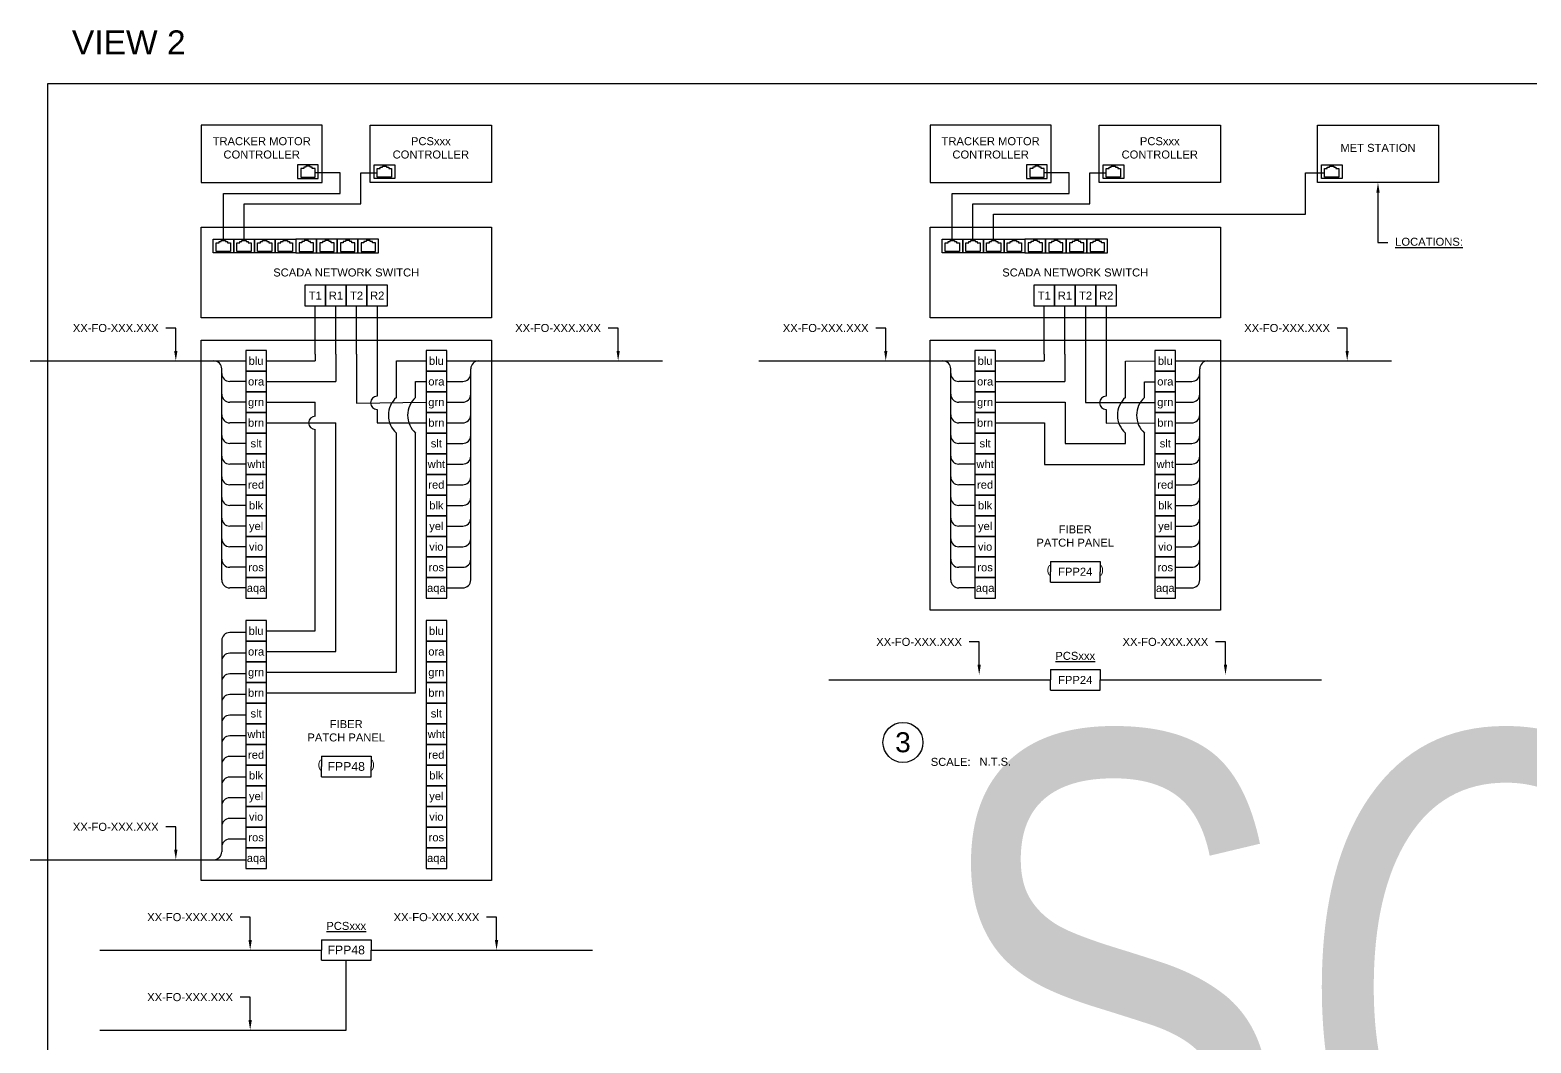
# Model space of a CAD drawing. Header units: feet. Extents: x -18 to 246, y -88 to 32.
# Drawn here: x 101.13 to 119.88, y -13.58 to -0.92 of the extents above; entities that cross this region are included whole.
import ezdxf
from ezdxf import colors
from ezdxf.entities.mleader import LeaderData, LeaderLine
from ezdxf.enums import TextEntityAlignment as Align
from ezdxf.math import Vec2, Vec3

# ---------------------------------------------------------------- set-up
doc = ezdxf.new("R2018")
doc.units = ezdxf.units.FT
doc.header["$MEASUREMENT"] = 0
for name, color, linetype in [('E-1LIN-COMM-EQPM', 243, 'Continuous'), ('E-CABL-CAT5', 120, 'CAT5_CABLE'), ('E-CABL-FO', 120, 'FIBER_OPTIC'), ('G-ANNO-TEXT', 1, 'Continuous')]:
    doc.layers.add(name, color=color, linetype=linetype)
doc.layers.add('G-NPLT', color=67, linetype='Continuous', plot=False)
doc.styles.add('NEI-A', font='arial.ttf')
doc.styles.get("Standard").update_dxf_attribs({"font": 'arial.ttf'})
doc.linetypes.add('CAT5_CABLE', pattern='A,1,-0.12,["CAT5",Standard,S=0.1,R=0,X=-0.08,Y=-0.05],-0.3', length=1.42)
doc.linetypes.add('FIBER_OPTIC', pattern='A,0.2,-0.05,0,-0.05,0.2,-0.15,["FO",Standard,S=0.1,R=0,X=-0.04,Y=-0.05],-0.25,0.2,-0.05,0,-0.05', length=1.2)

# ---------------------------------------------------------------- blocks, each defined once
blk = doc.blocks.new('com_fpp_ports')
for points in [[(-0.052, 0.129), (-0.31, 0.129), (-0.31, -0.129), (-0.052, -0.129)], [(-0.052, -0.129), (-0.31, -0.129), (-0.31, -0.387), (-0.052, -0.387)], [(-0.052, -0.387), (-0.31, -0.387), (-0.31, -0.645), (-0.052, -0.645)], [(-0.052, -0.645), (-0.31, -0.645), (-0.31, -0.903), (-0.052, -0.903)], [(-0.052, -0.903), (-0.31, -0.903), (-0.31, -1.161), (-0.052, -1.161)], [(-0.052, -1.161), (-0.31, -1.161), (-0.31, -1.419), (-0.052, -1.419)], [(-0.052, -1.419), (-0.31, -1.419), (-0.31, -1.677), (-0.052, -1.677)], [(-0.052, -1.677), (-0.31, -1.677), (-0.31, -1.936), (-0.052, -1.936)], [(-0.052, -1.936), (-0.31, -1.936), (-0.31, -2.194), (-0.052, -2.194)], [(-0.052, -2.194), (-0.31, -2.194), (-0.31, -2.452), (-0.052, -2.452)], [(-0.052, -2.452), (-0.31, -2.452), (-0.31, -2.71), (-0.052, -2.71)], [(-0.052, -2.71), (-0.31, -2.71), (-0.31, -2.968), (-0.052, -2.968)]]:
    blk.add_lwpolyline(points, close=True)
at = {"style": 'NEI-A'}
for s, p in [('blu', (-0.181, 0)), ('ora', (-0.181, -0.258)), ('grn', (-0.181, -0.516)), ('brn', (-0.181, -0.774)), ('slt', (-0.181, -1.032)), ('wht', (-0.181, -1.29)), ('red', (-0.181, -1.548)), ('blk', (-0.181, -1.807)), ('yel', (-0.181, -2.065)), ('vio', (-0.181, -2.323)), ('ros', (-0.181, -2.581)), ('aqa', (-0.181, -2.839))]:
    blk.add_text(s, height=0.1, dxfattribs=at).set_placement(p, align=Align.MIDDLE_CENTER)
blk = doc.blocks.new('com_fpp')
at = {"layer": 'E-1LIN-COMM-EQPM'}
for p, q in [((-0.31, 0.129), (-0.155, 0.129)), ((-0.31, 0.129), (-0.31, 0)), ((-0.31, -0.129), (-0.31, 0)), ((-0.155, 0.129), (0.155, 0.129)), ((0.155, 0.129), (0.31, 0.129)), ((0.31, 0.129), (0.31, 0)), ((0.31, -0.129), (0.31, 0)), ((-0.31, -0.129), (-0.155, -0.129)), ((-0.155, -0.129), (0.155, -0.129)), ((0.155, -0.129), (0.31, -0.129))]:
    blk.add_line(p, q, dxfattribs=at)
at = {"insert": (0, 0), "char_height": 0.1094, "attachment_point": 5, "style": 'NEI-A'}
blk.add_mtext_dynamic_manual_height_columns('FPP48', width=0.40071, gutter_width=0.547, heights=[0], dxfattribs=at)
blk = doc.blocks.new('com_fpp24')
at = {"layer": 'E-1LIN-COMM-EQPM'}
for p, q in [((-0.31, 0.129), (-0.155, 0.129)), ((-0.31, 0.129), (-0.31, 0)), ((-0.31, -0.129), (-0.31, 0)), ((-0.155, 0.129), (0.155, 0.129)), ((0.155, 0.129), (0.31, 0.129)), ((0.31, 0.129), (0.31, 0)), ((0.31, -0.129), (0.31, 0)), ((-0.31, -0.129), (-0.155, -0.129)), ((-0.155, -0.129), (0.155, -0.129)), ((0.155, -0.129), (0.31, -0.129))]:
    blk.add_line(p, q, dxfattribs=at)
at = {"insert": (0, 0), "char_height": 0.1, "attachment_point": 5, "style": 'NEI-A'}
blk.add_mtext_dynamic_manual_height_columns('FPP24', width=0.40071, gutter_width=0.547, heights=[0], dxfattribs=at)
blk = doc.blocks.new('DETAIL_TITLE')
blk.add_circle((0.592, -0.513), 0.25)
at = {"style": 'NEI-A', "flags": 8}
blk.add_attdef('#', text='', height=0.25, dxfattribs=at).set_placement((0.592, -0.511), align=Align.MIDDLE_CENTER)
at = {"lineweight": 30, "flags": 104}
blk.add_attdef('DETAIL_TITLE', text='', height=0.2, dxfattribs=at).set_placement((0.91, -0.525), align=Align.BOTTOM_LEFT)
at = {"style": 'NEI-A'}
for tag, p in [('SCALE:', (0.939, -0.738)), ('1"_=_', (1.547, -0.738))]:
    blk.add_attdef(tag, text='', height=0.1, dxfattribs=at).set_placement(p, align=Align.BOTTOM_LEFT)

msp = doc.modelspace()

# ---------------------------------------------------------------- linework, layer by layer
at = {"layer": 'E-1LIN-COMM-EQPM'}
for points in [[(104.777, -2.106), (103.264, -2.106), (103.264, -2.823), (104.777, -2.823)], [(105.377, -2.106), (106.89, -2.106), (106.89, -2.823), (105.377, -2.823)], [(113.884, -2.106), (112.371, -2.106), (112.371, -2.823), (113.884, -2.823)], [(114.484, -2.106), (115.997, -2.106), (115.997, -2.823), (114.484, -2.823)], [(117.21, -2.106), (118.723, -2.106), (118.723, -2.823), (117.21, -2.823)], [(104.653, -2.648), (104.653, -2.629), (104.627, -2.629), (104.627, -2.618), (104.573, -2.618), (104.573, -2.629), (104.546, -2.629), (104.546, -2.648), (104.511, -2.648), (104.511, -2.754), (104.689, -2.754), (104.689, -2.648)], [(105.501, -2.648), (105.501, -2.629), (105.528, -2.629), (105.528, -2.618), (105.581, -2.618), (105.581, -2.629), (105.608, -2.629), (105.608, -2.648), (105.644, -2.648), (105.644, -2.754), (105.465, -2.754), (105.465, -2.648)], [(113.76, -2.648), (113.76, -2.629), (113.733, -2.629), (113.733, -2.618), (113.68, -2.618), (113.68, -2.629), (113.653, -2.629), (113.653, -2.648), (113.617, -2.648), (113.617, -2.754), (113.796, -2.754), (113.796, -2.648)], [(114.608, -2.648), (114.608, -2.629), (114.634, -2.629), (114.634, -2.618), (114.688, -2.618), (114.688, -2.629), (114.715, -2.629), (114.715, -2.648), (114.75, -2.648), (114.75, -2.754), (114.572, -2.754), (114.572, -2.648)], [(117.333, -2.648), (117.333, -2.629), (117.36, -2.629), (117.36, -2.618), (117.414, -2.618), (117.414, -2.629), (117.441, -2.629), (117.441, -2.648), (117.476, -2.648), (117.476, -2.754), (117.297, -2.754), (117.297, -2.648)], [(103.264, -3.381), (106.89, -3.381), (106.89, -4.515), (103.264, -4.515)], [(103.488, -3.578), (103.488, -3.559), (103.515, -3.559), (103.515, -3.547), (103.568, -3.547), (103.568, -3.559), (103.595, -3.559), (103.595, -3.578), (103.631, -3.578), (103.631, -3.684), (103.452, -3.684), (103.452, -3.578)], [(103.746, -3.578), (103.746, -3.559), (103.773, -3.559), (103.773, -3.547), (103.826, -3.547), (103.826, -3.559), (103.853, -3.559), (103.853, -3.578), (103.889, -3.578), (103.889, -3.684), (103.71, -3.684), (103.71, -3.578)], [(104.004, -3.578), (104.004, -3.559), (104.031, -3.559), (104.031, -3.547), (104.085, -3.547), (104.085, -3.559), (104.111, -3.559), (104.111, -3.578), (104.147, -3.578), (104.147, -3.684), (103.968, -3.684), (103.968, -3.578)], [(104.262, -3.578), (104.262, -3.559), (104.289, -3.559), (104.289, -3.547), (104.343, -3.547), (104.343, -3.559), (104.369, -3.559), (104.369, -3.578), (104.405, -3.578), (104.405, -3.684), (104.226, -3.684), (104.226, -3.578)], [(104.631, -3.578), (104.631, -3.559), (104.604, -3.559), (104.604, -3.547), (104.55, -3.547), (104.55, -3.559), (104.524, -3.559), (104.524, -3.578), (104.488, -3.578), (104.488, -3.684), (104.667, -3.684), (104.667, -3.578)], [(104.889, -3.578), (104.889, -3.559), (104.862, -3.559), (104.862, -3.547), (104.809, -3.547), (104.809, -3.559), (104.782, -3.559), (104.782, -3.578), (104.746, -3.578), (104.746, -3.684), (104.925, -3.684), (104.925, -3.578)], [(105.147, -3.578), (105.147, -3.559), (105.12, -3.559), (105.12, -3.547), (105.067, -3.547), (105.067, -3.559), (105.04, -3.559), (105.04, -3.578), (105.004, -3.578), (105.004, -3.684), (105.183, -3.684), (105.183, -3.578)], [(105.405, -3.578), (105.405, -3.559), (105.378, -3.559), (105.378, -3.547), (105.325, -3.547), (105.325, -3.559), (105.298, -3.559), (105.298, -3.578), (105.262, -3.578), (105.262, -3.684), (105.441, -3.684), (105.441, -3.578)], [(112.371, -3.381), (115.997, -3.381), (115.997, -4.515), (112.371, -4.515)], [(112.595, -3.578), (112.595, -3.559), (112.621, -3.559), (112.621, -3.547), (112.675, -3.547), (112.675, -3.559), (112.702, -3.559), (112.702, -3.578), (112.738, -3.578), (112.738, -3.684), (112.559, -3.684), (112.559, -3.578)], [(112.853, -3.578), (112.853, -3.559), (112.879, -3.559), (112.879, -3.547), (112.933, -3.547), (112.933, -3.559), (112.96, -3.559), (112.96, -3.578), (112.996, -3.578), (112.996, -3.684), (112.817, -3.684), (112.817, -3.578)], [(113.111, -3.578), (113.111, -3.559), (113.137, -3.559), (113.137, -3.547), (113.191, -3.547), (113.191, -3.559), (113.218, -3.559), (113.218, -3.578), (113.254, -3.578), (113.254, -3.684), (113.075, -3.684), (113.075, -3.578)], [(113.369, -3.578), (113.369, -3.559), (113.395, -3.559), (113.395, -3.547), (113.449, -3.547), (113.449, -3.559), (113.476, -3.559), (113.476, -3.578), (113.512, -3.578), (113.512, -3.684), (113.333, -3.684), (113.333, -3.578)], [(113.737, -3.578), (113.737, -3.559), (113.711, -3.559), (113.711, -3.547), (113.657, -3.547), (113.657, -3.559), (113.63, -3.559), (113.63, -3.578), (113.595, -3.578), (113.595, -3.684), (113.773, -3.684), (113.773, -3.578)], [(113.996, -3.578), (113.996, -3.559), (113.969, -3.559), (113.969, -3.547), (113.915, -3.547), (113.915, -3.559), (113.888, -3.559), (113.888, -3.578), (113.853, -3.578), (113.853, -3.684), (114.031, -3.684), (114.031, -3.578)], [(114.254, -3.578), (114.254, -3.559), (114.227, -3.559), (114.227, -3.547), (114.173, -3.547), (114.173, -3.559), (114.146, -3.559), (114.146, -3.578), (114.111, -3.578), (114.111, -3.684), (114.29, -3.684), (114.29, -3.578)], [(114.512, -3.578), (114.512, -3.559), (114.485, -3.559), (114.485, -3.547), (114.431, -3.547), (114.431, -3.559), (114.405, -3.559), (114.405, -3.578), (114.369, -3.578), (114.369, -3.684), (114.548, -3.684), (114.548, -3.578)], [(104.819, -4.107), (104.561, -4.107), (104.561, -4.365), (104.819, -4.365)], [(105.077, -4.107), (104.819, -4.107), (104.819, -4.365), (105.077, -4.365)], [(105.335, -4.107), (105.077, -4.107), (105.077, -4.365), (105.335, -4.365)], [(105.593, -4.107), (105.335, -4.107), (105.335, -4.365), (105.593, -4.365)], [(113.926, -4.107), (113.668, -4.107), (113.668, -4.365), (113.926, -4.365)], [(114.184, -4.107), (113.926, -4.107), (113.926, -4.365), (114.184, -4.365)], [(114.442, -4.107), (114.184, -4.107), (114.184, -4.365), (114.442, -4.365)], [(114.7, -4.107), (114.442, -4.107), (114.442, -4.365), (114.7, -4.365)], [(103.264, -4.794), (106.89, -4.794), (106.89, -11.546), (103.264, -11.546)], [(112.371, -4.794), (115.997, -4.794), (115.997, -8.17), (112.371, -8.17)]]:
    msp.add_lwpolyline(points, close=True, dxfattribs=at)
at = {"layer": 'E-1LIN-COMM-EQPM', "linetype": 'Continuous'}
for points in [[(104.469, -2.773), (104.727, -2.773), (104.727, -2.602), (104.469, -2.602)], [(105.685, -2.773), (105.427, -2.773), (105.427, -2.602), (105.685, -2.602)], [(113.576, -2.773), (113.834, -2.773), (113.834, -2.602), (113.576, -2.602)], [(114.792, -2.773), (114.534, -2.773), (114.534, -2.602), (114.792, -2.602)], [(117.518, -2.773), (117.26, -2.773), (117.26, -2.602), (117.518, -2.602)], [(103.672, -3.703), (103.414, -3.703), (103.414, -3.531), (103.672, -3.531)], [(103.93, -3.703), (103.672, -3.703), (103.672, -3.531), (103.93, -3.531)], [(104.188, -3.703), (103.93, -3.703), (103.93, -3.531), (104.188, -3.531)], [(104.447, -3.703), (104.188, -3.703), (104.188, -3.531), (104.447, -3.531)], [(104.447, -3.703), (104.705, -3.703), (104.705, -3.531), (104.447, -3.531)], [(104.705, -3.703), (104.963, -3.703), (104.963, -3.531), (104.705, -3.531)], [(104.963, -3.703), (105.221, -3.703), (105.221, -3.531), (104.963, -3.531)], [(105.221, -3.703), (105.479, -3.703), (105.479, -3.531), (105.221, -3.531)], [(112.779, -3.703), (112.521, -3.703), (112.521, -3.531), (112.779, -3.531)], [(113.037, -3.703), (112.779, -3.703), (112.779, -3.531), (113.037, -3.531)], [(113.295, -3.703), (113.037, -3.703), (113.037, -3.531), (113.295, -3.531)], [(113.553, -3.703), (113.295, -3.703), (113.295, -3.531), (113.553, -3.531)], [(113.553, -3.703), (113.811, -3.703), (113.811, -3.531), (113.553, -3.531)], [(113.811, -3.703), (114.069, -3.703), (114.069, -3.531), (113.811, -3.531)], [(114.069, -3.703), (114.327, -3.703), (114.327, -3.531), (114.069, -3.531)], [(114.327, -3.703), (114.585, -3.703), (114.585, -3.531), (114.327, -3.531)]]:
    msp.add_lwpolyline(points, close=True, dxfattribs=at)
at = {"layer": 'E-CABL-CAT5'}
for points in [[(103.542, -3.547), (103.542, -2.962), (105.002, -2.962), (105.002, -2.701), (104.689, -2.701)], [(103.8, -3.547), (103.8, -3.091), (105.26, -3.091), (105.26, -2.701), (105.465, -2.701)], [(112.648, -3.547), (112.648, -2.962), (114.109, -2.962), (114.109, -2.701), (113.796, -2.701)], [(112.906, -3.547), (112.906, -3.091), (114.367, -3.091), (114.367, -2.701), (114.572, -2.701)], [(113.164, -3.547), (113.164, -3.22), (113.314, -3.22), (117.06, -3.22), (117.06, -2.701), (117.297, -2.701)]]:
    msp.add_lwpolyline(points, dxfattribs=at)
at = {"layer": 'E-CABL-FO', "linetype": 'Continuous'}
for p, q in [((104.69, -4.97), (104.69, -4.365)), ((104.948, -4.97), (104.948, -4.365)), ((105.206, -4.97), (105.206, -4.365)), ((105.464, -4.365), (105.464, -5.494)), ((113.797, -4.97), (113.797, -4.365)), ((114.055, -4.97), (114.055, -4.365)), ((104.08, -5.052), (104.69, -5.052)), ((104.69, -4.97), (104.69, -5.052)), ((104.948, -4.97), (104.948, -5.31)), ((105.206, -4.97), (105.206, -5.58)), ((113.187, -5.052), (113.797, -5.052)), ((113.797, -4.97), (113.797, -5.052)), ((114.055, -4.97), (114.055, -5.31)), ((104.08, -5.31), (104.69, -5.31)), ((104.69, -5.31), (104.948, -5.31)), ((113.187, -5.31), (113.797, -5.31)), ((113.797, -5.31), (114.055, -5.31)), ((104.08, -5.569), (104.69, -5.569)), ((104.69, -5.744), (104.69, -5.569)), ((105.464, -5.659), (105.464, -5.825)), ((104.08, -5.827), (104.69, -5.827)), ((104.69, -5.827), (104.948, -5.827))]:
    msp.add_line(p, q, dxfattribs=at)
at = {"layer": 'E-CABL-FO'}
for p, q in [((101.127, -5.052), (103.822, -5.052)), ((103.522, -5.21), (103.522, -5.152)), ((103.522, -5.469), (103.522, -5.21)), ((106.632, -5.21), (106.632, -5.152)), ((106.632, -5.469), (106.632, -5.21)), ((112.629, -5.21), (112.629, -5.152)), ((112.629, -5.469), (112.629, -5.21)), ((115.739, -5.21), (115.739, -5.152)), ((115.739, -5.469), (115.739, -5.21)), ((103.522, -5.727), (103.522, -5.339)), ((103.822, -5.31), (103.622, -5.31)), ((106.332, -5.31), (106.532, -5.31)), ((106.632, -5.727), (106.632, -5.339)), ((112.629, -5.727), (112.629, -5.339)), ((112.929, -5.31), (112.729, -5.31)), ((115.439, -5.31), (115.639, -5.31)), ((115.739, -5.727), (115.739, -5.339)), ((103.522, -5.985), (103.522, -5.598)), ((103.822, -5.569), (103.622, -5.569)), ((106.332, -5.569), (106.532, -5.569)), ((106.632, -5.985), (106.632, -5.598)), ((112.629, -5.985), (112.629, -5.598)), ((112.929, -5.569), (112.729, -5.569)), ((115.439, -5.569), (115.639, -5.569)), ((115.739, -5.985), (115.739, -5.598)), ((103.522, -6.243), (103.522, -5.856)), ((103.822, -5.827), (103.622, -5.827)), ((106.332, -5.827), (106.532, -5.827)), ((106.632, -6.243), (106.632, -5.856)), ((112.629, -6.243), (112.629, -5.856)), ((112.929, -5.827), (112.729, -5.827)), ((115.439, -5.827), (115.639, -5.827)), ((115.739, -6.243), (115.739, -5.856)), ((103.522, -6.501), (103.522, -6.114)), ((103.822, -6.085), (103.622, -6.085)), ((106.332, -6.085), (106.532, -6.085)), ((106.632, -6.501), (106.632, -6.114)), ((112.629, -6.501), (112.629, -6.114)), ((112.929, -6.085), (112.729, -6.085)), ((115.439, -6.085), (115.639, -6.085)), ((115.739, -6.501), (115.739, -6.114)), ((103.522, -6.759), (103.522, -6.372)), ((103.822, -6.343), (103.622, -6.343)), ((106.332, -6.343), (106.532, -6.343)), ((106.632, -6.759), (106.632, -6.372)), ((112.629, -6.759), (112.629, -6.372)), ((112.929, -6.343), (112.729, -6.343)), ((115.439, -6.343), (115.639, -6.343)), ((115.739, -6.759), (115.739, -6.372)), ((103.522, -7.017), (103.522, -6.63)), ((103.822, -6.601), (103.622, -6.601)), ((106.332, -6.601), (106.532, -6.601)), ((106.632, -7.017), (106.632, -6.63)), ((112.629, -7.017), (112.629, -6.63)), ((112.929, -6.601), (112.729, -6.601)), ((115.439, -6.601), (115.639, -6.601)), ((115.739, -7.017), (115.739, -6.63)), ((103.522, -7.275), (103.522, -6.888)), ((103.822, -6.859), (103.622, -6.859)), ((106.332, -6.859), (106.532, -6.859)), ((106.632, -7.275), (106.632, -6.888)), ((112.629, -7.275), (112.629, -6.888)), ((112.929, -6.859), (112.729, -6.859)), ((115.439, -6.859), (115.639, -6.859)), ((115.739, -7.275), (115.739, -6.888)), ((103.822, -7.117), (103.622, -7.117)), ((106.332, -7.117), (106.532, -7.117)), ((112.929, -7.117), (112.729, -7.117)), ((115.439, -7.117), (115.639, -7.117)), ((103.522, -7.533), (103.522, -7.146)), ((106.632, -7.533), (106.632, -7.146)), ((112.629, -7.533), (112.629, -7.146)), ((115.739, -7.533), (115.739, -7.146)), ((103.522, -7.791), (103.522, -7.404)), ((103.822, -7.375), (103.622, -7.375)), ((106.332, -7.375), (106.532, -7.375)), ((106.632, -7.791), (106.632, -7.404)), ((112.629, -7.791), (112.629, -7.404)), ((112.929, -7.375), (112.729, -7.375)), ((115.439, -7.375), (115.639, -7.375)), ((115.739, -7.791), (115.739, -7.404)), ((103.822, -7.633), (103.622, -7.633)), ((106.332, -7.633), (106.532, -7.633)), ((112.929, -7.633), (112.729, -7.633)), ((115.439, -7.633), (115.639, -7.633)), ((103.822, -7.891), (103.622, -7.891)), ((106.332, -7.891), (106.532, -7.891)), ((112.929, -7.891), (112.729, -7.891)), ((115.439, -7.891), (115.639, -7.891)), ((103.522, -8.549), (103.522, -8.936)), ((103.822, -8.449), (103.622, -8.449)), ((103.522, -8.807), (103.522, -9.194)), ((103.822, -8.707), (103.622, -8.707)), ((103.822, -8.965), (103.622, -8.965)), ((103.522, -9.065), (103.522, -9.453)), ((111.106, -9.041), (113.874, -9.041)), ((114.494, -9.041), (117.261, -9.041)), ((103.522, -9.323), (103.522, -9.711)), ((103.822, -9.223), (103.622, -9.223)), ((103.822, -9.482), (103.622, -9.482)), ((103.522, -9.582), (103.522, -9.969)), ((103.822, -9.74), (103.622, -9.74)), ((103.522, -9.84), (103.522, -10.227)), ((103.522, -10.098), (103.522, -10.485)), ((103.822, -9.998), (103.622, -9.998)), ((103.822, -10.256), (103.622, -10.256)), ((103.522, -10.356), (103.522, -10.743)), ((103.522, -10.614), (103.522, -11.001)), ((103.822, -10.514), (103.622, -10.514)), ((103.522, -10.872), (103.522, -11.13)), ((103.822, -10.772), (103.622, -10.772)), ((103.822, -11.03), (103.622, -11.03)), ((103.522, -11.13), (103.522, -11.188)), ((101.127, -11.288), (103.822, -11.288)), ((102, -12.417), (104.767, -12.417)), ((105.387, -12.417), (108.155, -12.417))]:
    msp.add_line(p, q, dxfattribs=at)
at = {"layer": 'E-CABL-FO', "linetype": 'Continuous'}
for points in [[(114.313, -4.365), (114.313, -5.574), (115.181, -5.574)], [(114.571, -4.365), (114.571, -5.494)], [(105.705, -5.509), (105.705, -5.053)], [(105.944, -5.509), (105.944, -5.311)], [(105.206, -5.58), (106.074, -5.569)], [(113.187, -5.569), (114.057, -5.569), (114.057, -5.748), (114.057, -6.085), (114.813, -6.085), (114.812, -5.954)], [(114.571, -5.659), (114.571, -5.829), (115.181, -5.827)], [(104.08, -8.686), (104.948, -8.686), (104.948, -5.827)], [(104.08, -8.428), (104.69, -8.428), (104.69, -5.909)], [(104.08, -9.203), (105.944, -9.203), (105.944, -5.954)], [(104.08, -8.944), (105.705, -8.944), (105.705, -5.954)], [(105.464, -5.825), (106.074, -5.827)], [(113.187, -5.827), (113.549, -5.827)], [(113.549, -5.827), (113.798, -5.827), (113.798, -6.347), (115.048, -6.347), (115.051, -5.954)]]:
    msp.add_lwpolyline(points, dxfattribs=at)
at = {"layer": 'E-CABL-FO'}
for points in [[(105.705, -5.053), (106.074, -5.052)], [(106.332, -5.052), (106.732, -5.052), (109.028, -5.052)], [(110.233, -5.052), (112.529, -5.052), (112.929, -5.052)], [(114.812, -5.509), (114.812, -5.056), (115.181, -5.052)], [(115.439, -5.052), (115.839, -5.052), (118.134, -5.052)], [(105.944, -5.311), (106.074, -5.31)], [(115.051, -5.509), (115.051, -5.313), (115.181, -5.313)], [(102, -13.417), (105.077, -13.417), (105.077, -12.546)]]:
    msp.add_lwpolyline(points, dxfattribs=at)
for centre, radius, start, end in [((103.422, -5.152), 0.1, 0, 90), ((106.732, -5.152), 0.1, 90, 180), ((112.529, -5.152), 0.1, 0, 90), ((115.839, -5.152), 0.1, 90, 180), ((103.622, -5.21), 0.1, 180, 270), ((106.532, -5.21), 0.1, 270, 0), ((112.729, -5.21), 0.1, 180, 270), ((115.639, -5.21), 0.1, 270, 0), ((103.622, -5.469), 0.1, 180, 270), ((105.902, -5.732), 0.298, 131.5844, 228.4156), ((106.142, -5.732), 0.298, 131.5844, 228.4156), ((106.532, -5.469), 0.1, 270, 0), ((112.729, -5.469), 0.1, 180, 270), ((115.639, -5.469), 0.1, 270, 0), ((103.622, -5.727), 0.1, 180, 270), ((106.532, -5.727), 0.1, 270, 0), ((112.729, -5.727), 0.1, 180, 270), ((115.639, -5.727), 0.1, 270, 0), ((103.622, -5.985), 0.1, 180, 270), ((106.532, -5.985), 0.1, 270, 0), ((112.729, -5.985), 0.1, 180, 270), ((115.639, -5.985), 0.1, 270, 0), ((103.622, -6.243), 0.1, 180, 270), ((106.532, -6.243), 0.1, 270, 0), ((112.729, -6.243), 0.1, 180, 270), ((115.639, -6.243), 0.1, 270, 0), ((103.622, -6.501), 0.1, 180, 270), ((106.532, -6.501), 0.1, 270, 0), ((112.729, -6.501), 0.1, 180, 270), ((115.639, -6.501), 0.1, 270, 0), ((103.622, -6.759), 0.1, 180, 270), ((106.532, -6.759), 0.1, 270, 0), ((112.729, -6.759), 0.1, 180, 270), ((115.639, -6.759), 0.1, 270, 0), ((103.622, -7.017), 0.1, 180, 270), ((106.532, -7.017), 0.1, 270, 0), ((112.729, -7.017), 0.1, 180, 270), ((115.639, -7.017), 0.1, 270, 0), ((103.622, -7.275), 0.1, 180, 270), ((106.532, -7.275), 0.1, 270, 0), ((112.729, -7.275), 0.1, 180, 270), ((115.639, -7.275), 0.1, 270, 0), ((103.622, -7.533), 0.1, 180, 270), ((106.532, -7.533), 0.1, 270, 0), ((112.729, -7.533), 0.1, 180, 270), ((115.639, -7.533), 0.1, 270, 0), ((103.622, -7.791), 0.1, 180, 270), ((106.532, -7.791), 0.1, 270, 0), ((112.729, -7.791), 0.1, 180, 270), ((115.639, -7.791), 0.1, 270, 0), ((103.622, -8.549), 0.1, 90, 180), ((103.622, -8.807), 0.1, 90, 180), ((103.622, -9.065), 0.1, 90, 180), ((103.622, -9.323), 0.1, 90, 180), ((103.622, -9.582), 0.1, 90, 180), ((103.622, -9.84), 0.1, 90, 180), ((103.622, -10.098), 0.1, 90, 180), ((103.622, -10.356), 0.1, 90, 180), ((103.622, -10.614), 0.1, 90, 180), ((103.622, -10.872), 0.1, 90, 180), ((103.622, -11.13), 0.1, 90, 180), ((103.422, -11.188), 0.1, 270, 0)]:
    msp.add_arc(centre, radius, start, end, dxfattribs=at)
at = {"layer": 'E-CABL-FO', "linetype": 'Continuous'}
for centre, radius, start, end in [((105.464, -5.577), 0.0826, 90, 270), ((114.571, -5.577), 0.0826, 90, 270), ((115.009, -5.732), 0.298, 131.5844, 228.4156), ((115.248, -5.732), 0.298, 131.5844, 228.4156), ((104.69, -5.827), 0.0826, 90, 270)]:
    msp.add_arc(centre, radius, start, end, dxfattribs=at)
at = {"layer": 'G-NPLT'}
msp.add_lwpolyline([(101.348, -1.583), (128.257, -1.583), (128.257, -24.593), (101.348, -24.593)], close=True, dxfattribs=at)
msp.add_lwpolyline([(101.348, -1.583), (128.257, -1.583), (128.257, -24.593), (101.348, -24.593)], close=True, dxfattribs=at)

# ---------------------------------------------------------------- block references
at = {"layer": 'E-1LIN-COMM-EQPM'}
for name, p in [('com_fpp_ports', (104.132, -5.052)), ('com_fpp_ports', (106.384, -5.052)), ('com_fpp_ports', (113.239, -5.052)), ('com_fpp_ports', (115.49, -5.052)), ('com_fpp24', (114.184, -7.688)), ('com_fpp_ports', (104.132, -8.428)), ('com_fpp_ports', (106.384, -8.428)), ('com_fpp24', (114.184, -9.041)), ('com_fpp', (105.077, -10.123)), ('com_fpp', (105.077, -12.417))]:
    msp.add_blockref(name, p, dxfattribs=at)
at = {"layer": 'G-ANNO-TEXT'}
ref = msp.add_blockref('DETAIL_TITLE', (111.44, -9.309), dxfattribs=at)
ref.add_attrib('#', '3', dxfattribs={"layer": '0', "height": 0.25, "style": 'NEI-A'}).set_placement((112.032, -9.82), align=Align.MIDDLE_CENTER)
lines = msp.add_mtext('\\W0.8000;{\\LSCADA FO PATCH-THROUGH AT PCSxxx}', dxfattribs={"layer": '0', "insert": (112.35, -9.712), "char_height": 6.4, "attachment_point": 1})
ref.add_attrib('DETAIL_TITLE', '', (112.35, -9.712)).embed_mtext(lines)
ref.add_attrib('SCALE:', 'SCALE:', dxfattribs={"layer": '0', "height": 0.1, "style": 'NEI-A'}).set_placement((112.379, -10.015), align=Align.TOP_LEFT)
ref.add_attrib('1"_=_', 'N.T.S.', dxfattribs={"layer": '0', "height": 0.1, "style": 'NEI-A'}).set_placement((112.988, -10.013), align=Align.TOP_LEFT)

# ---------------------------------------------------------------- texts
at = {"layer": 'E-1LIN-COMM-EQPM', "style": 'NEI-A'}
for s, p in [('T1', (104.69, -4.236)), ('R1', (104.948, -4.236)), ('T2', (105.206, -4.236)), ('R2', (105.464, -4.236)), ('T1', (113.797, -4.236)), ('R1', (114.055, -4.236)), ('T2', (114.313, -4.236)), ('R2', (114.571, -4.236))]:
    msp.add_text(s, height=0.1, dxfattribs=at).set_placement(p, align=Align.MIDDLE_CENTER)
at = {"layer": 'G-ANNO-TEXT', "char_height": 0.1, "attachment_point": 5, "style": 'NEI-A'}
for s, width, insert in [('TRACKER MOTOR \\PCONTROLLER', 1.48539, (104.021, -2.39)), ('PCSxxx \\PCONTROLLER', 1.48539, (106.134, -2.39)), ('TRACKER MOTOR \\PCONTROLLER', 1.48539, (113.127, -2.39)), ('PCSxxx \\PCONTROLLER', 1.48539, (115.24, -2.39)), ('MET STATION', 1.48539, (117.966, -2.39)), ('SCADA NETWORK SWITCH', 3.53356, (105.077, -3.948)), ('SCADA NETWORK SWITCH', 3.53356, (114.184, -3.948)), ('FIBER \\PPATCH PANEL\\P\\P(                )', 1.96747, (114.184, -7.423)), ('FIBER \\PPATCH PANEL\\P\\P(                )', 1.96747, (105.077, -9.858))]:
    msp.add_mtext_dynamic_manual_height_columns(s, width=width, gutter_width=0.547, heights=[0], dxfattribs=dict(at, insert=insert))
at = {"layer": 'G-ANNO-TEXT', "transparency": 33554687, "char_height": 0.1, "attachment_point": 8, "style": 'NEI-A'}
for insert in [(114.184, -8.791), (105.077, -12.167)]:
    msp.add_mtext_dynamic_manual_height_columns('\\pxqc;{\\LPCSxxx}', width=0.76506, gutter_width=0.469, heights=[0], dxfattribs=dict(at, insert=insert))
at = {"layer": 'G-NPLT', "insert": (101.65, -0.921), "char_height": 0.3, "attachment_point": 1, "style": 'NEI-A'}
msp.add_mtext_dynamic_manual_height_columns('VIEW 2', width=2.48466, gutter_width=0.5, heights=[0.31], dxfattribs=at)

# ---------------------------------------------------------------- leaders
at = {"layer": 'G-ANNO-TEXT'}
ml = msp.add_multileader_mtext('Standard', dxfattribs=at)
ml.set_content('\\A1;{\\LLOCATIONS:}', color=256, style='NEI-A')
ml.set_leader_properties()
ml.build(insert=Vec2(0, 0))
ml.multileader.update_dxf_attribs({"dogleg_length": 0.125, "arrow_head_size": 0.125})
ctx = ml.context
ctx.base_point, ctx.char_height, ctx.arrow_head_size, ctx.landing_gap_size, ctx.plane_origin = Vec3(118.091, -3.573), 0.1, 0.125, 0.09, Vec3(111.521, -2.106)
notes = []
notes.append((ctx, [(0, (1, 1, 0), (117.966, -3.573), (1, 0), 0.125, [(0, [(117.966, -2.823)], 0, [])])]))
ctx.mtext.insert, ctx.mtext.width, ctx.mtext.flow_direction = Vec3(118.181, -3.513), 1.62349, 5
ml = msp.add_multileader_mtext('Standard', dxfattribs=at)
ml.set_content('\\A1;XX-FO-XXX.XXX', color=256, style='NEI-A')
ml.set_leader_properties()
ml.build(insert=Vec2(0, 0))
ml.multileader.update_dxf_attribs({"dogleg_length": 0.125, "arrow_head_size": 0.125})
ctx = ml.context
ctx.base_point, ctx.char_height, ctx.arrow_head_size, ctx.landing_gap_size, ctx.plane_origin = Vec3(101.573, -4.642), 0.1, 0.125, 0.09, Vec3(94.975, -3.924)
ctx.text_align_type = 2
notes.append((ctx, [(1, (1, 1, 0), (102.948, -4.642), (-1, 0), 0.125, [(0, [(102.948, -5.052)], 0, [])])]))
ctx.mtext.insert, ctx.mtext.width, ctx.mtext.alignment, ctx.mtext.flow_direction = Vec3(102.733, -4.591), 1.08263, 3, 5
ml = msp.add_multileader_mtext('Standard', dxfattribs=at)
ml.set_content('\\A1;XX-FO-XXX.XXX', color=256, style='NEI-A')
ml.set_leader_properties()
ml.build(insert=Vec2(0, 0))
ml.multileader.update_dxf_attribs({"dogleg_length": 0.125, "arrow_head_size": 0.125})
ctx = ml.context
ctx.base_point, ctx.char_height, ctx.arrow_head_size, ctx.landing_gap_size, ctx.plane_origin = Vec3(107.099, -4.642), 0.1, 0.125, 0.09, Vec3(100.501, -3.924)
ctx.text_align_type = 2
notes.append((ctx, [(1, (1, 1, 0), (108.474, -4.642), (-1, 0), 0.125, [(0, [(108.474, -5.052)], 0, [])])]))
ctx.mtext.insert, ctx.mtext.width, ctx.mtext.alignment, ctx.mtext.flow_direction = Vec3(108.259, -4.591), 1.08263, 3, 5
ml = msp.add_multileader_mtext('Standard', dxfattribs=at)
ml.set_content('\\A1;XX-FO-XXX.XXX', color=256, style='NEI-A')
ml.set_leader_properties()
ml.build(insert=Vec2(0, 0))
ml.multileader.update_dxf_attribs({"dogleg_length": 0.125, "arrow_head_size": 0.125})
ctx = ml.context
ctx.base_point, ctx.char_height, ctx.arrow_head_size, ctx.landing_gap_size, ctx.plane_origin = Vec3(110.443, -4.642), 0.1, 0.125, 0.09, Vec3(103.845, -3.924)
ctx.text_align_type = 2
notes.append((ctx, [(1, (1, 1, 0), (111.817, -4.642), (-1, 0), 0.125, [(0, [(111.817, -5.052)], 0, [])])]))
ctx.mtext.insert, ctx.mtext.width, ctx.mtext.alignment, ctx.mtext.flow_direction = Vec3(111.602, -4.591), 1.08263, 3, 5
ml = msp.add_multileader_mtext('Standard', dxfattribs=at)
ml.set_content('\\A1;XX-FO-XXX.XXX', color=256, style='NEI-A')
ml.set_leader_properties()
ml.build(insert=Vec2(0, 0))
ml.multileader.update_dxf_attribs({"dogleg_length": 0.125, "arrow_head_size": 0.125})
ctx = ml.context
ctx.base_point, ctx.char_height, ctx.arrow_head_size, ctx.landing_gap_size, ctx.plane_origin = Vec3(116.206, -4.642), 0.1, 0.125, 0.09, Vec3(109.608, -3.924)
ctx.text_align_type = 2
notes.append((ctx, [(1, (1, 1, 0), (117.581, -4.642), (-1, 0), 0.125, [(0, [(117.581, -5.052)], 0, [])])]))
ctx.mtext.insert, ctx.mtext.width, ctx.mtext.alignment, ctx.mtext.flow_direction = Vec3(117.366, -4.591), 1.08263, 3, 5
ml = msp.add_multileader_mtext('Standard', dxfattribs=at)
ml.set_content('\\A1;XX-FO-XXX.XXX', color=256, style='NEI-A')
ml.set_leader_properties()
ml.build(insert=Vec2(0, 0))
ml.multileader.update_dxf_attribs({"dogleg_length": 0.125, "arrow_head_size": 0.125})
ctx = ml.context
ctx.base_point, ctx.char_height, ctx.arrow_head_size, ctx.landing_gap_size, ctx.plane_origin = Vec3(111.609, -8.566), 0.1, 0.125, 0.09, Vec3(105.011, -7.848)
ctx.text_align_type = 2
notes.append((ctx, [(1, (1, 1, 0), (112.984, -8.566), (-1, 0), 0.125, [(0, [(112.984, -8.977)], 0, [])])]))
ctx.mtext.insert, ctx.mtext.width, ctx.mtext.alignment, ctx.mtext.flow_direction = Vec3(112.769, -8.515), 1.08263, 3, 5
ml = msp.add_multileader_mtext('Standard', dxfattribs=at)
ml.set_content('\\A1;XX-FO-XXX.XXX', color=256, style='NEI-A')
ml.set_leader_properties()
ml.build(insert=Vec2(0, 0))
ml.multileader.update_dxf_attribs({"dogleg_length": 0.125, "arrow_head_size": 0.125})
ctx = ml.context
ctx.base_point, ctx.char_height, ctx.arrow_head_size, ctx.landing_gap_size, ctx.plane_origin = Vec3(114.687, -8.566), 0.1, 0.125, 0.09, Vec3(108.089, -7.848)
ctx.text_align_type = 2
notes.append((ctx, [(1, (1, 1, 0), (116.061, -8.566), (-1, 0), 0.125, [(0, [(116.061, -8.977)], 0, [])])]))
ctx.mtext.insert, ctx.mtext.width, ctx.mtext.alignment, ctx.mtext.flow_direction = Vec3(115.846, -8.515), 1.08263, 3, 5
ml = msp.add_multileader_mtext('Standard', dxfattribs=at)
ml.set_content('\\A1;XX-FO-XXX.XXX', color=256, style='NEI-A')
ml.set_leader_properties()
ml.build(insert=Vec2(0, 0))
ml.multileader.update_dxf_attribs({"dogleg_length": 0.125, "arrow_head_size": 0.125})
ctx = ml.context
ctx.base_point, ctx.char_height, ctx.arrow_head_size, ctx.landing_gap_size, ctx.plane_origin = Vec3(101.573, -10.877), 0.1, 0.125, 0.09, Vec3(94.975, -10.16)
ctx.text_align_type = 2
notes.append((ctx, [(1, (1, 1, 0), (102.948, -10.877), (-1, 0), 0.125, [(0, [(102.948, -11.288)], 0, [])])]))
ctx.mtext.insert, ctx.mtext.width, ctx.mtext.alignment, ctx.mtext.flow_direction = Vec3(102.733, -10.827), 1.08263, 3, 5
ml = msp.add_multileader_mtext('Standard', dxfattribs=at)
ml.set_content('\\A1;XX-FO-XXX.XXX', color=256, style='NEI-A')
ml.set_leader_properties()
ml.build(insert=Vec2(0, 0))
ml.multileader.update_dxf_attribs({"dogleg_length": 0.125, "arrow_head_size": 0.125})
ctx = ml.context
ctx.base_point, ctx.char_height, ctx.arrow_head_size, ctx.landing_gap_size, ctx.plane_origin = Vec3(102.502, -12.006), 0.1, 0.125, 0.09, Vec3(95.904, -11.289)
ctx.text_align_type = 2
notes.append((ctx, [(1, (1, 1, 0), (103.877, -12.006), (-1, 0), 0.125, [(0, [(103.877, -12.417)], 0, [])])]))
ctx.mtext.insert, ctx.mtext.width, ctx.mtext.alignment, ctx.mtext.flow_direction = Vec3(103.662, -11.956), 1.08263, 3, 5
ml = msp.add_multileader_mtext('Standard', dxfattribs=at)
ml.set_content('\\A1;XX-FO-XXX.XXX', color=256, style='NEI-A')
ml.set_leader_properties()
ml.build(insert=Vec2(0, 0))
ml.multileader.update_dxf_attribs({"dogleg_length": 0.125, "arrow_head_size": 0.125})
ctx = ml.context
ctx.base_point, ctx.char_height, ctx.arrow_head_size, ctx.landing_gap_size, ctx.plane_origin = Vec3(105.58, -12.006), 0.1, 0.125, 0.09, Vec3(98.982, -11.289)
ctx.text_align_type = 2
notes.append((ctx, [(1, (1, 1, 0), (106.955, -12.006), (-1, 0), 0.125, [(0, [(106.955, -12.417)], 0, [])])]))
ctx.mtext.insert, ctx.mtext.width, ctx.mtext.alignment, ctx.mtext.flow_direction = Vec3(106.74, -11.956), 1.08263, 3, 5
ml = msp.add_multileader_mtext('Standard', dxfattribs=at)
ml.set_content('\\A1;XX-FO-XXX.XXX', color=256, style='NEI-A')
ml.set_leader_properties()
ml.build(insert=Vec2(0, 0))
ml.multileader.update_dxf_attribs({"dogleg_length": 0.125, "arrow_head_size": 0.125})
ctx = ml.context
ctx.base_point, ctx.char_height, ctx.arrow_head_size, ctx.landing_gap_size, ctx.plane_origin = Vec3(102.502, -13.006), 0.1, 0.125, 0.09, Vec3(95.904, -12.289)
ctx.text_align_type = 2
notes.append((ctx, [(1, (1, 1, 0), (103.877, -13.006), (-1, 0), 0.125, [(0, [(103.877, -13.417)], 0, [])])]))
ctx.mtext.insert, ctx.mtext.width, ctx.mtext.alignment, ctx.mtext.flow_direction = Vec3(103.662, -12.956), 1.08263, 3, 5
for ctx, leaders in notes:
    for number, flags, end, landing, length, lines in leaders:
        leader = LeaderData()
        leader.index, (leader.has_last_leader_line, leader.has_dogleg_vector, leader.attachment_direction) = number, flags
        leader.last_leader_point, leader.dogleg_vector, leader.dogleg_length = Vec3(end), Vec3(landing), length
        for number, points, colour, breaks in lines:
            line = LeaderLine()
            line.index, line.vertices, line.color, line.breaks = number, Vec3.list(points), colors.encode_raw_color(colour), breaks
            leader.lines.append(line)
        ctx.leaders.append(leader)

doc.saveas('drawing.dxf')
